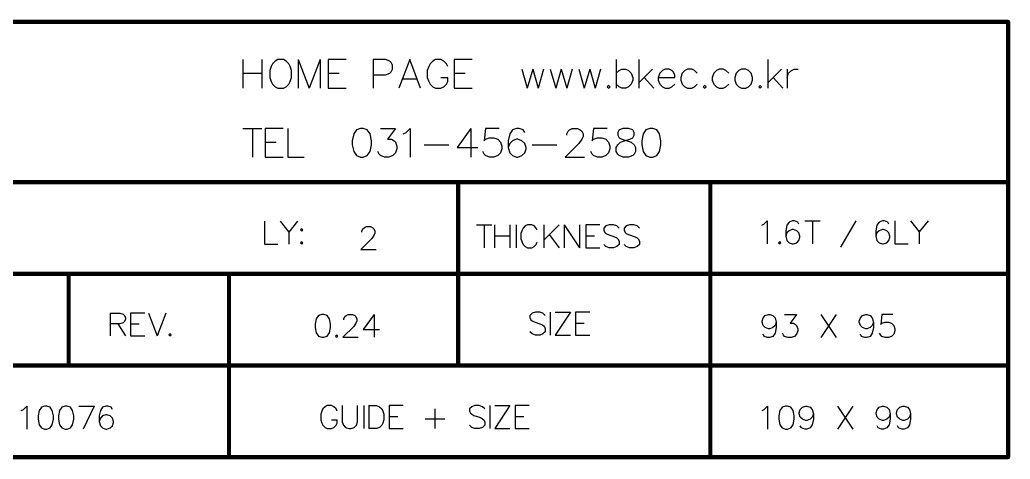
# Model space of a CAD drawing. Header units: millimetres. Extents: x 194 to 375, y 175 to 317.
# Drawn here: x 261.57 to 304.79, y 177.91 to 197.09 of the extents above; entities that cross this region are included whole.
import ezdxf

# ---------------------------------------------------------------- set-up
doc = ezdxf.new("R2010")
doc.units = ezdxf.units.MM
doc.layers.add('Mechanical20', color=56, linetype='Continuous')
doc.layers.add('MidLayer1', color=16, linetype='Continuous')

msp = doc.modelspace()

# ---------------------------------------------------------------- linework, layer by layer
at = {"layer": 'Mechanical20'}
for p, q in [((271.301, 195.35), (271.301, 194.1)), ((272.134, 195.35), (272.134, 194.1)), ((272.539, 195.052), (272.479, 194.874)), ((272.598, 195.171), (272.539, 195.052)), ((272.717, 195.29), (272.598, 195.171)), ((272.836, 195.35), (272.717, 195.29)), ((273.074, 195.35), (272.836, 195.35)), ((273.193, 195.29), (273.074, 195.35)), ((273.312, 195.171), (273.193, 195.29)), ((273.372, 195.052), (273.312, 195.171)), ((273.431, 194.874), (273.372, 195.052)), ((273.723, 195.35), (273.723, 194.1)), ((273.723, 195.35), (274.199, 194.1)), ((274.675, 195.35), (274.199, 194.1)), ((274.675, 195.35), (274.675, 194.1)), ((275.806, 195.35), (275.032, 195.35)), ((275.032, 195.35), (275.032, 194.1)), ((277.532, 195.35), (276.996, 195.35)), ((276.996, 195.35), (276.996, 194.1)), ((277.71, 195.29), (277.532, 195.35)), ((277.77, 195.231), (277.71, 195.29)), ((277.829, 195.112), (277.77, 195.231)), ((277.829, 194.933), (277.829, 195.112)), ((278.585, 195.35), (278.109, 194.1)), ((279.061, 194.1), (278.585, 195.35)), ((279.412, 195.052), (279.353, 194.874)), ((279.472, 195.171), (279.412, 195.052)), ((279.591, 195.29), (279.472, 195.171)), ((279.71, 195.35), (279.591, 195.29)), ((279.948, 195.35), (279.71, 195.35)), ((280.067, 195.29), (279.948, 195.35)), ((280.186, 195.171), (280.067, 195.29)), ((280.246, 195.052), (280.186, 195.171)), ((281.305, 195.35), (280.531, 195.35)), ((280.531, 195.35), (280.531, 194.1)), ((287.601, 195.35), (287.601, 194.1)), ((288.583, 195.35), (288.583, 194.1)), ((294.213, 195.35), (294.213, 194.1)), ((271.301, 194.755), (272.134, 194.755)), ((272.479, 194.874), (272.479, 194.576)), ((272.479, 194.576), (272.539, 194.398)), ((273.372, 194.398), (273.431, 194.576)), ((273.431, 194.576), (273.431, 194.874)), ((275.032, 194.755), (275.508, 194.755)), ((276.996, 194.695), (277.532, 194.695)), ((277.532, 194.695), (277.71, 194.755)), ((277.71, 194.755), (277.77, 194.814)), ((277.77, 194.814), (277.829, 194.933)), ((278.288, 194.517), (278.883, 194.517)), ((279.353, 194.874), (279.353, 194.576)), ((279.353, 194.576), (279.412, 194.398)), ((279.948, 194.576), (280.246, 194.576)), ((280.246, 194.398), (280.246, 194.576)), ((280.531, 194.755), (281.007, 194.755)), ((283.477, 194.933), (283.715, 194.1)), ((283.953, 194.933), (283.715, 194.1)), ((283.953, 194.933), (284.191, 194.1)), ((284.429, 194.933), (284.191, 194.1)), ((284.721, 194.933), (284.959, 194.1)), ((285.197, 194.933), (284.959, 194.1)), ((285.197, 194.933), (285.435, 194.1)), ((285.673, 194.933), (285.435, 194.1)), ((285.965, 194.933), (286.203, 194.1)), ((286.441, 194.933), (286.203, 194.1)), ((286.441, 194.933), (286.679, 194.1)), ((286.917, 194.933), (286.679, 194.1)), ((287.601, 194.755), (287.72, 194.874)), ((287.72, 194.874), (287.839, 194.933)), ((287.839, 194.933), (288.018, 194.933)), ((288.018, 194.933), (288.137, 194.874)), ((288.137, 194.874), (288.256, 194.755)), ((288.256, 194.755), (288.315, 194.576)), ((288.315, 194.576), (288.315, 194.457)), ((289.178, 194.933), (288.583, 194.338)), ((288.821, 194.576), (289.238, 194.1)), ((289.494, 194.755), (289.434, 194.576)), ((289.434, 194.576), (290.148, 194.576)), ((289.434, 194.576), (289.434, 194.457)), ((289.613, 194.874), (289.494, 194.755)), ((289.732, 194.933), (289.613, 194.874)), ((289.91, 194.933), (289.732, 194.933)), ((290.029, 194.874), (289.91, 194.933)), ((290.089, 194.814), (290.029, 194.874)), ((290.148, 194.695), (290.089, 194.814)), ((290.148, 194.576), (290.148, 194.695)), ((290.475, 194.755), (290.416, 194.576)), ((290.416, 194.576), (290.416, 194.457)), ((290.595, 194.874), (290.475, 194.755)), ((290.714, 194.933), (290.595, 194.874)), ((290.892, 194.933), (290.714, 194.933)), ((291.011, 194.874), (290.892, 194.933)), ((291.13, 194.755), (291.011, 194.874)), ((291.85, 194.755), (291.791, 194.576)), ((291.791, 194.576), (291.791, 194.457)), ((291.969, 194.874), (291.85, 194.755)), ((292.088, 194.933), (291.969, 194.874)), ((292.267, 194.933), (292.088, 194.933)), ((292.386, 194.874), (292.267, 194.933)), ((292.505, 194.755), (292.386, 194.874)), ((292.832, 194.755), (292.773, 194.576)), ((292.773, 194.576), (292.773, 194.457)), ((292.951, 194.874), (292.832, 194.755)), ((293.07, 194.933), (292.951, 194.874)), ((293.249, 194.933), (293.07, 194.933)), ((293.368, 194.874), (293.249, 194.933)), ((293.487, 194.755), (293.368, 194.874)), ((293.546, 194.576), (293.487, 194.755)), ((293.546, 194.457), (293.546, 194.576)), ((294.808, 194.933), (294.213, 194.338)), ((294.451, 194.576), (294.867, 194.1)), ((295.064, 194.933), (295.064, 194.1)), ((295.064, 194.576), (295.123, 194.755)), ((295.123, 194.755), (295.242, 194.874)), ((295.242, 194.874), (295.361, 194.933)), ((295.361, 194.933), (295.54, 194.933)), ((272.539, 194.398), (272.598, 194.279)), ((272.598, 194.279), (272.717, 194.16)), ((272.717, 194.16), (272.836, 194.1)), ((272.836, 194.1), (273.074, 194.1)), ((273.074, 194.1), (273.193, 194.16)), ((273.193, 194.16), (273.312, 194.279)), ((273.312, 194.279), (273.372, 194.398)), ((275.032, 194.1), (275.806, 194.1)), ((279.412, 194.398), (279.472, 194.279)), ((279.472, 194.279), (279.591, 194.16)), ((279.591, 194.16), (279.71, 194.1)), ((279.71, 194.1), (279.948, 194.1)), ((279.948, 194.1), (280.067, 194.16)), ((280.067, 194.16), (280.186, 194.279)), ((280.186, 194.279), (280.246, 194.398)), ((280.531, 194.1), (281.305, 194.1)), ((287.268, 194.219), (287.208, 194.16)), ((287.208, 194.16), (287.268, 194.1)), ((287.327, 194.16), (287.268, 194.219)), ((287.268, 194.1), (287.327, 194.16)), ((287.72, 194.16), (287.601, 194.279)), ((287.839, 194.1), (287.72, 194.16)), ((288.018, 194.1), (287.839, 194.1)), ((288.137, 194.16), (288.018, 194.1)), ((288.256, 194.279), (288.137, 194.16)), ((288.315, 194.457), (288.256, 194.279)), ((289.434, 194.457), (289.494, 194.279)), ((289.494, 194.279), (289.613, 194.16)), ((289.613, 194.16), (289.732, 194.1)), ((289.732, 194.1), (289.91, 194.1)), ((289.91, 194.1), (290.029, 194.16)), ((290.029, 194.16), (290.148, 194.279)), ((290.416, 194.457), (290.475, 194.279)), ((290.475, 194.279), (290.595, 194.16)), ((290.595, 194.16), (290.714, 194.1)), ((290.714, 194.1), (290.892, 194.1)), ((290.892, 194.1), (291.011, 194.16)), ((291.011, 194.16), (291.13, 194.279)), ((291.457, 194.219), (291.398, 194.16)), ((291.398, 194.16), (291.457, 194.1)), ((291.517, 194.16), (291.457, 194.219)), ((291.457, 194.1), (291.517, 194.16)), ((291.791, 194.457), (291.85, 194.279)), ((291.85, 194.279), (291.969, 194.16)), ((291.969, 194.16), (292.088, 194.1)), ((292.088, 194.1), (292.267, 194.1)), ((292.267, 194.1), (292.386, 194.16)), ((292.386, 194.16), (292.505, 194.279)), ((292.773, 194.457), (292.832, 194.279)), ((292.832, 194.279), (292.951, 194.16)), ((292.951, 194.16), (293.07, 194.1)), ((293.07, 194.1), (293.249, 194.1)), ((293.249, 194.1), (293.368, 194.16)), ((293.368, 194.16), (293.487, 194.279)), ((293.487, 194.279), (293.546, 194.457)), ((293.88, 194.219), (293.82, 194.16)), ((293.82, 194.16), (293.88, 194.1)), ((293.939, 194.16), (293.88, 194.219)), ((293.88, 194.1), (293.939, 194.16)), ((271.301, 192.35), (272.134, 192.35)), ((271.718, 192.35), (271.718, 191.1)), ((273.057, 192.35), (272.283, 192.35)), ((272.283, 192.35), (272.283, 191.1)), ((273.265, 192.35), (273.265, 191.1)), ((276.437, 192.35), (276.258, 192.29)), ((276.556, 192.35), (276.437, 192.35)), ((276.734, 192.29), (276.556, 192.35)), ((277.312, 192.35), (277.966, 192.35)), ((277.966, 192.35), (277.609, 191.874)), ((278.424, 192.171), (278.603, 192.35)), ((278.603, 192.35), (278.603, 191.1)), ((281.257, 192.35), (280.662, 191.517)), ((281.257, 192.35), (281.257, 191.1)), ((281.894, 192.35), (281.834, 191.814)), ((282.489, 192.35), (281.894, 192.35)), ((283.245, 192.35), (283.066, 192.29)), ((283.364, 192.35), (283.245, 192.35)), ((283.542, 192.29), (283.364, 192.35)), ((285.554, 192.29), (285.673, 192.35)), ((285.673, 192.35), (285.911, 192.35)), ((285.911, 192.35), (286.03, 192.29)), ((286.607, 192.35), (286.548, 191.814)), ((287.202, 192.35), (286.607, 192.35)), ((287.899, 192.35), (287.72, 192.29)), ((288.137, 192.35), (287.899, 192.35)), ((288.315, 192.29), (288.137, 192.35)), ((289.071, 192.35), (288.892, 192.29)), ((289.19, 192.35), (289.071, 192.35)), ((289.369, 192.29), (289.19, 192.35)), ((276.139, 192.112), (276.08, 191.814)), ((276.258, 192.29), (276.139, 192.112)), ((276.853, 192.112), (276.734, 192.29)), ((276.913, 191.814), (276.853, 192.112)), ((278.305, 192.112), (278.424, 192.171)), ((281.894, 191.874), (282.073, 191.933)), ((282.073, 191.933), (282.251, 191.933)), ((282.251, 191.933), (282.43, 191.874)), ((282.947, 192.112), (282.888, 191.814)), ((283.066, 192.29), (282.947, 192.112)), ((283.602, 192.171), (283.542, 192.29)), ((285.435, 192.112), (285.494, 192.231)), ((285.435, 192.052), (285.435, 192.112)), ((285.494, 192.231), (285.554, 192.29)), ((286.03, 192.29), (286.09, 192.231)), ((286.09, 192.231), (286.149, 192.112)), ((286.149, 191.993), (286.09, 191.874)), ((286.149, 192.112), (286.149, 191.993)), ((286.607, 191.874), (286.786, 191.933)), ((286.786, 191.933), (286.964, 191.933)), ((286.964, 191.933), (287.143, 191.874)), ((287.72, 192.29), (287.661, 192.171)), ((287.661, 192.171), (287.661, 192.052)), ((287.661, 192.052), (287.72, 191.933)), ((287.72, 191.933), (287.839, 191.874)), ((288.196, 191.874), (288.315, 191.933)), ((288.375, 192.171), (288.315, 192.29)), ((288.315, 191.933), (288.375, 192.052)), ((288.375, 192.052), (288.375, 192.171)), ((288.773, 192.112), (288.714, 191.814)), ((288.892, 192.29), (288.773, 192.112)), ((289.488, 192.112), (289.369, 192.29)), ((289.547, 191.814), (289.488, 192.112)), ((272.283, 191.755), (272.759, 191.755)), ((276.08, 191.814), (276.08, 191.636)), ((276.08, 191.636), (276.139, 191.338)), ((276.853, 191.338), (276.913, 191.636)), ((276.913, 191.636), (276.913, 191.814)), ((277.609, 191.874), (277.788, 191.874)), ((277.788, 191.874), (277.907, 191.814)), ((277.907, 191.814), (277.966, 191.755)), ((277.966, 191.755), (278.026, 191.576)), ((278.026, 191.576), (278.026, 191.457)), ((279.222, 191.636), (280.293, 191.636)), ((280.662, 191.517), (281.555, 191.517)), ((281.834, 191.814), (281.894, 191.874)), ((282.43, 191.874), (282.549, 191.755)), ((282.549, 191.755), (282.608, 191.576)), ((282.608, 191.576), (282.608, 191.457)), ((282.888, 191.814), (282.888, 191.517)), ((282.947, 191.695), (282.888, 191.517)), ((282.888, 191.517), (282.947, 191.279)), ((283.066, 191.814), (282.947, 191.695)), ((283.245, 191.874), (283.066, 191.814)), ((283.304, 191.874), (283.245, 191.874)), ((283.483, 191.814), (283.304, 191.874)), ((283.602, 191.695), (283.483, 191.814)), ((283.661, 191.517), (283.602, 191.695)), ((283.661, 191.457), (283.661, 191.517)), ((283.935, 191.636), (285.006, 191.636)), ((285.97, 191.695), (285.375, 191.1)), ((286.09, 191.874), (285.97, 191.695)), ((286.548, 191.814), (286.607, 191.874)), ((287.143, 191.874), (287.262, 191.755)), ((287.262, 191.755), (287.321, 191.576)), ((287.321, 191.576), (287.321, 191.457)), ((287.601, 191.517), (287.661, 191.636)), ((287.601, 191.338), (287.601, 191.517)), ((287.661, 191.636), (287.78, 191.755)), ((287.78, 191.755), (287.958, 191.814)), ((287.839, 191.874), (288.077, 191.814)), ((287.958, 191.814), (288.196, 191.874)), ((288.077, 191.814), (288.256, 191.755)), ((288.256, 191.755), (288.375, 191.636)), ((288.375, 191.636), (288.434, 191.517)), ((288.434, 191.517), (288.434, 191.338)), ((288.714, 191.814), (288.714, 191.636)), ((288.714, 191.636), (288.773, 191.338)), ((289.488, 191.338), (289.547, 191.636)), ((289.547, 191.636), (289.547, 191.814)), ((272.283, 191.1), (273.057, 191.1)), ((273.265, 191.1), (273.979, 191.1)), ((276.139, 191.338), (276.258, 191.16)), ((276.258, 191.16), (276.437, 191.1)), ((276.437, 191.1), (276.556, 191.1)), ((276.556, 191.1), (276.734, 191.16)), ((276.734, 191.16), (276.853, 191.338)), ((277.252, 191.219), (277.193, 191.338)), ((277.312, 191.16), (277.252, 191.219)), ((277.49, 191.1), (277.312, 191.16)), ((277.669, 191.1), (277.49, 191.1)), ((277.847, 191.16), (277.669, 191.1)), ((277.966, 191.279), (277.847, 191.16)), ((278.026, 191.457), (277.966, 191.279)), ((281.834, 191.219), (281.775, 191.338)), ((281.894, 191.16), (281.834, 191.219)), ((282.073, 191.1), (281.894, 191.16)), ((282.251, 191.1), (282.073, 191.1)), ((282.43, 191.16), (282.251, 191.1)), ((282.549, 191.279), (282.43, 191.16)), ((282.608, 191.457), (282.549, 191.279)), ((282.947, 191.279), (283.066, 191.16)), ((283.066, 191.16), (283.245, 191.1)), ((283.245, 191.1), (283.304, 191.1)), ((283.304, 191.1), (283.483, 191.16)), ((283.483, 191.16), (283.602, 191.279)), ((283.602, 191.279), (283.661, 191.457)), ((285.375, 191.1), (286.209, 191.1)), ((286.548, 191.219), (286.488, 191.338)), ((286.607, 191.16), (286.548, 191.219)), ((286.786, 191.1), (286.607, 191.16)), ((286.964, 191.1), (286.786, 191.1)), ((287.143, 191.16), (286.964, 191.1)), ((287.262, 191.279), (287.143, 191.16)), ((287.321, 191.457), (287.262, 191.279)), ((287.661, 191.219), (287.601, 191.338)), ((287.72, 191.16), (287.661, 191.219)), ((287.899, 191.1), (287.72, 191.16)), ((288.137, 191.1), (287.899, 191.1)), ((288.315, 191.16), (288.137, 191.1)), ((288.375, 191.219), (288.315, 191.16)), ((288.434, 191.338), (288.375, 191.219)), ((288.773, 191.338), (288.892, 191.16)), ((288.892, 191.16), (289.071, 191.1)), ((289.071, 191.1), (289.19, 191.1)), ((289.19, 191.1), (289.369, 191.16)), ((289.369, 191.16), (289.488, 191.338)), ((272.251, 188.3), (272.251, 187.3)), ((272.932, 188.3), (273.313, 187.824)), ((273.694, 188.3), (273.313, 187.824)), ((281.502, 188.142), (282.168, 188.142)), ((281.835, 188.142), (281.835, 187.142)), ((282.287, 188.142), (282.287, 187.142)), ((282.954, 188.142), (282.954, 187.142)), ((283.23, 188.142), (283.23, 187.142)), ((283.63, 188.094), (283.535, 187.999)), ((283.725, 188.142), (283.63, 188.094)), ((283.915, 188.142), (283.725, 188.142)), ((284.011, 188.094), (283.915, 188.142)), ((284.106, 187.999), (284.011, 188.094)), ((284.434, 188.142), (284.434, 187.142)), ((285.101, 188.142), (284.434, 187.475)), ((285.325, 188.142), (285.325, 187.142)), ((285.325, 188.142), (285.991, 187.142)), ((285.991, 188.142), (285.991, 187.142)), ((286.886, 188.142), (286.267, 188.142)), ((286.267, 188.142), (286.267, 187.142)), ((287.148, 188.094), (287.053, 187.999)), ((287.291, 188.142), (287.148, 188.094)), ((287.481, 188.142), (287.291, 188.142)), ((287.624, 188.094), (287.481, 188.142)), ((287.719, 187.999), (287.624, 188.094)), ((288.038, 188.094), (287.943, 187.999)), ((288.181, 188.142), (288.038, 188.094)), ((288.372, 188.142), (288.181, 188.142)), ((288.514, 188.094), (288.372, 188.142)), ((288.61, 187.999), (288.514, 188.094)), ((293.95, 188.12), (294.045, 188.168)), ((294.045, 188.168), (294.188, 188.311)), ((294.188, 188.311), (294.188, 187.311)), ((295.045, 188.12), (294.997, 187.882)), ((295.14, 188.263), (295.045, 188.12)), ((295.283, 188.311), (295.14, 188.263)), ((295.378, 188.311), (295.283, 188.311)), ((295.521, 188.263), (295.378, 188.311)), ((295.569, 188.168), (295.521, 188.263)), ((295.835, 188.311), (296.502, 188.311)), ((296.169, 188.311), (296.169, 187.311)), ((297.406, 187.168), (298.073, 188.311)), ((298.973, 188.12), (298.925, 187.882)), ((299.068, 188.263), (298.973, 188.12)), ((299.211, 188.311), (299.068, 188.263)), ((299.306, 188.311), (299.211, 188.311)), ((299.449, 188.263), (299.306, 188.311)), ((299.496, 188.168), (299.449, 188.263)), ((299.763, 188.311), (299.763, 187.311)), ((300.444, 188.311), (300.825, 187.835)), ((301.206, 188.311), (300.825, 187.835)), ((273.313, 187.824), (273.313, 187.3)), ((273.87, 187.967), (273.822, 187.919)), ((273.822, 187.919), (273.87, 187.871)), ((273.917, 187.919), (273.87, 187.967)), ((273.87, 187.871), (273.917, 187.919)), ((282.287, 187.666), (282.954, 187.666)), ((283.487, 187.904), (283.439, 187.761)), ((283.439, 187.761), (283.439, 187.523)), ((283.535, 187.999), (283.487, 187.904)), ((284.154, 187.904), (284.106, 187.999)), ((284.672, 187.713), (285.101, 187.142)), ((286.267, 187.666), (286.648, 187.666)), ((287.053, 187.999), (287.053, 187.904)), ((287.053, 187.904), (287.1, 187.809)), ((287.1, 187.809), (287.148, 187.761)), ((287.148, 187.761), (287.243, 187.713)), ((287.243, 187.713), (287.529, 187.618)), ((287.529, 187.618), (287.624, 187.57)), ((287.943, 187.999), (287.943, 187.904)), ((287.943, 187.904), (287.991, 187.809)), ((287.991, 187.809), (288.038, 187.761)), ((288.038, 187.761), (288.134, 187.713)), ((288.134, 187.713), (288.419, 187.618)), ((288.419, 187.618), (288.514, 187.57)), ((294.997, 187.882), (294.997, 187.644)), ((295.045, 187.787), (294.997, 187.644)), ((294.997, 187.644), (295.045, 187.454)), ((295.14, 187.882), (295.045, 187.787)), ((295.283, 187.93), (295.14, 187.882)), ((295.331, 187.93), (295.283, 187.93)), ((295.473, 187.882), (295.331, 187.93)), ((295.569, 187.787), (295.473, 187.882)), ((295.616, 187.644), (295.569, 187.787)), ((295.569, 187.454), (295.616, 187.597)), ((295.616, 187.597), (295.616, 187.644)), ((298.925, 187.882), (298.925, 187.644)), ((298.973, 187.787), (298.925, 187.644)), ((298.925, 187.644), (298.973, 187.454)), ((299.068, 187.882), (298.973, 187.787)), ((299.211, 187.93), (299.068, 187.882)), ((299.258, 187.93), (299.211, 187.93)), ((299.401, 187.882), (299.258, 187.93)), ((299.496, 187.787), (299.401, 187.882)), ((299.544, 187.644), (299.496, 187.787)), ((299.496, 187.454), (299.544, 187.597)), ((299.544, 187.597), (299.544, 187.644)), ((300.825, 187.835), (300.825, 187.311)), ((272.251, 187.3), (272.822, 187.3)), ((273.87, 187.395), (273.822, 187.348)), ((273.822, 187.348), (273.87, 187.3)), ((273.917, 187.348), (273.87, 187.395)), ((273.87, 187.3), (273.917, 187.348)), ((283.439, 187.523), (283.487, 187.38)), ((283.487, 187.38), (283.535, 187.285)), ((283.535, 187.285), (283.63, 187.19)), ((283.63, 187.19), (283.725, 187.142)), ((283.915, 187.142), (284.011, 187.19)), ((284.011, 187.19), (284.106, 187.285)), ((284.106, 187.285), (284.154, 187.38)), ((287.148, 187.19), (287.053, 187.285)), ((287.291, 187.142), (287.148, 187.19)), ((287.624, 187.19), (287.481, 187.142)), ((287.624, 187.57), (287.672, 187.523)), ((287.719, 187.285), (287.624, 187.19)), ((287.672, 187.523), (287.719, 187.428)), ((287.719, 187.428), (287.719, 187.285)), ((288.038, 187.19), (287.943, 187.285)), ((288.181, 187.142), (288.038, 187.19)), ((288.514, 187.19), (288.372, 187.142)), ((288.514, 187.57), (288.562, 187.523)), ((288.61, 187.285), (288.514, 187.19)), ((288.562, 187.523), (288.61, 187.428)), ((288.61, 187.428), (288.61, 187.285)), ((294.731, 187.406), (294.683, 187.359)), ((294.683, 187.359), (294.731, 187.311)), ((294.778, 187.359), (294.731, 187.406)), ((294.731, 187.311), (294.778, 187.359)), ((295.045, 187.454), (295.14, 187.359)), ((295.14, 187.359), (295.283, 187.311)), ((295.283, 187.311), (295.331, 187.311)), ((295.331, 187.311), (295.473, 187.359)), ((295.473, 187.359), (295.569, 187.454)), ((298.973, 187.454), (299.068, 187.359)), ((299.068, 187.359), (299.211, 187.311)), ((299.211, 187.311), (299.258, 187.311)), ((299.258, 187.311), (299.401, 187.359)), ((299.401, 187.359), (299.496, 187.454)), ((299.763, 187.311), (300.334, 187.311)), ((283.725, 187.142), (283.915, 187.142)), ((286.267, 187.142), (286.886, 187.142)), ((287.481, 187.142), (287.291, 187.142)), ((288.372, 187.142), (288.181, 187.142)), ((265.509, 184.29), (265.509, 183.291)), ((265.509, 184.29), (265.938, 184.29)), ((265.938, 184.29), (266.081, 184.243)), ((266.081, 184.243), (266.128, 184.195)), ((266.128, 184.195), (266.176, 184.1)), ((267.019, 184.29), (266.4, 184.29)), ((266.4, 184.29), (266.4, 183.291)), ((267.185, 184.29), (267.566, 183.291)), ((267.947, 184.29), (267.566, 183.291)), ((274.603, 184.184), (274.508, 184.041)), ((274.746, 184.232), (274.603, 184.184)), ((274.841, 184.232), (274.746, 184.232)), ((274.984, 184.184), (274.841, 184.232)), ((275.079, 184.041), (274.984, 184.184)), ((275.712, 184.041), (275.76, 184.136)), ((275.76, 184.136), (275.807, 184.184)), ((275.807, 184.184), (275.903, 184.232)), ((275.903, 184.232), (276.093, 184.232)), ((276.093, 184.232), (276.188, 184.184)), ((276.188, 184.184), (276.236, 184.136)), ((276.236, 184.136), (276.283, 184.041)), ((277.031, 184.232), (276.555, 183.565)), ((277.031, 184.232), (277.031, 183.232)), ((283.925, 184.284), (283.83, 184.188)), ((283.83, 184.188), (283.83, 184.093)), ((284.068, 184.331), (283.925, 184.284)), ((284.259, 184.331), (284.068, 184.331)), ((284.401, 184.284), (284.259, 184.331)), ((284.497, 184.188), (284.401, 184.284)), ((284.72, 184.331), (284.72, 183.331)), ((285.596, 184.331), (284.93, 183.331)), ((284.93, 184.331), (285.596, 184.331)), ((286.439, 184.331), (285.82, 184.331)), ((285.82, 184.331), (285.82, 183.331)), ((294.009, 184.082), (294.104, 184.177)), ((294.104, 184.177), (294.247, 184.225)), ((294.247, 184.225), (294.294, 184.225)), ((294.294, 184.225), (294.437, 184.177)), ((294.437, 184.177), (294.532, 184.082)), ((294.947, 184.225), (295.47, 184.225)), ((295.47, 184.225), (295.185, 183.844)), ((296.527, 184.225), (297.194, 183.225)), ((297.194, 184.225), (296.527, 183.225)), ((298.251, 184.082), (298.346, 184.177)), ((298.346, 184.177), (298.489, 184.225)), ((298.489, 184.225), (298.536, 184.225)), ((298.536, 184.225), (298.679, 184.177)), ((298.679, 184.177), (298.774, 184.082)), ((299.188, 184.225), (299.141, 183.796)), ((299.665, 184.225), (299.188, 184.225)), ((265.938, 183.814), (265.509, 183.814)), ((265.843, 183.814), (266.176, 183.291)), ((266.081, 183.862), (265.938, 183.814)), ((266.128, 183.91), (266.081, 183.862)), ((266.176, 184.005), (266.128, 183.91)), ((266.176, 184.1), (266.176, 184.005)), ((266.4, 183.814), (266.78, 183.814)), ((274.508, 184.041), (274.46, 183.803)), ((274.46, 183.803), (274.46, 183.66)), ((275.127, 183.803), (275.079, 184.041)), ((275.127, 183.66), (275.127, 183.803)), ((276.141, 183.708), (275.665, 183.232)), ((275.712, 183.994), (275.712, 184.041)), ((276.236, 183.851), (276.141, 183.708)), ((276.283, 183.946), (276.236, 183.851)), ((276.283, 184.041), (276.283, 183.946)), ((283.83, 184.093), (283.878, 183.998)), ((283.878, 183.998), (283.925, 183.95)), ((283.925, 183.95), (284.021, 183.903)), ((284.021, 183.903), (284.306, 183.808)), ((284.306, 183.808), (284.401, 183.76)), ((284.401, 183.76), (284.449, 183.712)), ((284.449, 183.712), (284.497, 183.617)), ((285.82, 183.855), (286.201, 183.855)), ((293.961, 183.939), (294.009, 184.082)), ((293.961, 183.892), (293.961, 183.939)), ((294.009, 183.749), (293.961, 183.892)), ((294.104, 183.654), (294.009, 183.749)), ((294.532, 183.749), (294.437, 183.654)), ((294.532, 184.082), (294.58, 183.892)), ((294.58, 183.892), (294.532, 183.749)), ((294.58, 183.892), (294.58, 183.654)), ((295.185, 183.844), (295.327, 183.844)), ((295.327, 183.844), (295.423, 183.796)), ((295.423, 183.796), (295.47, 183.749)), ((295.47, 183.749), (295.518, 183.606)), ((298.203, 183.939), (298.251, 184.082)), ((298.203, 183.892), (298.203, 183.939)), ((298.251, 183.749), (298.203, 183.892)), ((298.346, 183.654), (298.251, 183.749)), ((298.774, 183.749), (298.679, 183.654)), ((298.774, 184.082), (298.822, 183.892)), ((298.822, 183.892), (298.774, 183.749)), ((298.822, 183.892), (298.822, 183.654)), ((299.141, 183.796), (299.188, 183.844)), ((299.188, 183.844), (299.331, 183.892)), ((299.331, 183.892), (299.474, 183.892)), ((299.474, 183.892), (299.617, 183.844)), ((299.617, 183.844), (299.712, 183.749)), ((299.712, 183.749), (299.76, 183.606)), ((266.4, 183.291), (267.019, 183.291)), ((268.123, 183.386), (268.075, 183.338)), ((268.075, 183.338), (268.123, 183.291)), ((268.171, 183.338), (268.123, 183.386)), ((268.123, 183.291), (268.171, 183.338)), ((274.46, 183.66), (274.508, 183.422)), ((274.508, 183.422), (274.603, 183.28)), ((274.603, 183.28), (274.746, 183.232)), ((274.841, 183.232), (274.984, 183.28)), ((274.984, 183.28), (275.079, 183.422)), ((275.079, 183.422), (275.127, 183.66)), ((275.398, 183.327), (275.35, 183.28)), ((275.35, 183.28), (275.398, 183.232)), ((275.446, 183.28), (275.398, 183.327)), ((275.398, 183.232), (275.446, 183.28)), ((276.555, 183.565), (277.269, 183.565)), ((283.925, 183.379), (283.83, 183.474)), ((284.068, 183.331), (283.925, 183.379)), ((284.259, 183.331), (284.068, 183.331)), ((284.401, 183.379), (284.259, 183.331)), ((284.497, 183.474), (284.401, 183.379)), ((284.497, 183.617), (284.497, 183.474)), ((284.93, 183.331), (285.596, 183.331)), ((285.82, 183.331), (286.439, 183.331)), ((294.056, 183.273), (294.009, 183.368)), ((294.199, 183.225), (294.056, 183.273)), ((294.247, 183.606), (294.104, 183.654)), ((294.294, 183.606), (294.247, 183.606)), ((294.437, 183.654), (294.294, 183.606)), ((294.437, 183.273), (294.294, 183.225)), ((294.532, 183.415), (294.437, 183.273)), ((294.58, 183.654), (294.532, 183.415)), ((294.899, 183.32), (294.851, 183.415)), ((294.947, 183.273), (294.899, 183.32)), ((295.089, 183.225), (294.947, 183.273)), ((295.375, 183.273), (295.232, 183.225)), ((295.47, 183.368), (295.375, 183.273)), ((295.518, 183.511), (295.47, 183.368)), ((295.518, 183.606), (295.518, 183.511)), ((298.298, 183.273), (298.251, 183.368)), ((298.441, 183.225), (298.298, 183.273)), ((298.489, 183.606), (298.346, 183.654)), ((298.536, 183.606), (298.489, 183.606)), ((298.679, 183.654), (298.536, 183.606)), ((298.679, 183.273), (298.536, 183.225)), ((298.774, 183.415), (298.679, 183.273)), ((298.822, 183.654), (298.774, 183.415)), ((299.141, 183.32), (299.093, 183.415)), ((299.188, 183.273), (299.141, 183.32)), ((299.331, 183.225), (299.188, 183.273)), ((299.617, 183.273), (299.474, 183.225)), ((299.712, 183.368), (299.617, 183.273)), ((299.76, 183.511), (299.712, 183.368)), ((299.76, 183.606), (299.76, 183.511)), ((274.746, 183.232), (274.841, 183.232)), ((275.665, 183.232), (276.331, 183.232)), ((294.294, 183.225), (294.199, 183.225)), ((295.232, 183.225), (295.089, 183.225)), ((298.536, 183.225), (298.441, 183.225)), ((299.474, 183.225), (299.331, 183.225)), ((274.987, 180.25), (274.891, 180.202)), ((275.177, 180.25), (274.987, 180.25)), ((275.272, 180.202), (275.177, 180.25)), ((275.644, 180.25), (275.644, 179.536)), ((276.31, 179.536), (276.31, 180.25)), ((276.586, 180.25), (276.586, 179.25)), ((276.796, 180.25), (276.796, 179.25)), ((276.796, 180.25), (277.129, 180.25)), ((277.129, 180.25), (277.272, 180.202)), ((278.305, 180.25), (277.686, 180.25)), ((277.686, 180.25), (277.686, 179.25)), ((281.433, 180.25), (281.29, 180.202)), ((281.623, 180.25), (281.433, 180.25)), ((281.766, 180.202), (281.623, 180.25)), ((282.085, 180.25), (282.085, 179.25)), ((282.961, 180.25), (282.295, 179.25)), ((282.295, 180.25), (282.961, 180.25)), ((283.804, 180.25), (283.185, 180.25)), ((283.185, 180.25), (283.185, 179.25)), ((261.632, 180.034), (261.727, 180.082)), ((261.727, 180.082), (261.87, 180.225)), ((261.87, 180.225), (261.87, 179.225)), ((262.413, 180.034), (262.365, 179.796)), ((262.508, 180.177), (262.413, 180.034)), ((262.651, 180.225), (262.508, 180.177)), ((262.746, 180.225), (262.651, 180.225)), ((262.889, 180.177), (262.746, 180.225)), ((262.984, 180.034), (262.889, 180.177)), ((263.032, 179.796), (262.984, 180.034)), ((263.303, 180.034), (263.255, 179.796)), ((263.398, 180.177), (263.303, 180.034)), ((263.541, 180.225), (263.398, 180.177)), ((263.636, 180.225), (263.541, 180.225)), ((263.779, 180.177), (263.636, 180.225)), ((263.874, 180.034), (263.779, 180.177)), ((263.922, 179.796), (263.874, 180.034)), ((264.146, 180.225), (264.812, 180.225)), ((264.812, 180.225), (264.336, 179.225)), ((265.083, 180.034), (265.036, 179.796)), ((265.179, 180.177), (265.083, 180.034)), ((265.322, 180.225), (265.179, 180.177)), ((265.322, 179.844), (265.179, 179.796)), ((265.417, 180.225), (265.322, 180.225)), ((265.369, 179.844), (265.322, 179.844)), ((265.512, 179.796), (265.369, 179.844)), ((265.56, 180.177), (265.417, 180.225)), ((265.607, 180.082), (265.56, 180.177)), ((274.749, 180.012), (274.701, 179.869)), ((274.701, 179.869), (274.701, 179.631)), ((274.796, 180.107), (274.749, 180.012)), ((274.891, 180.202), (274.796, 180.107)), ((275.368, 180.107), (275.272, 180.202)), ((275.415, 180.012), (275.368, 180.107)), ((277.272, 180.202), (277.367, 180.107)), ((277.367, 180.107), (277.415, 180.012)), ((277.415, 180.012), (277.462, 179.869)), ((277.462, 179.869), (277.462, 179.631)), ((279.686, 180.107), (279.686, 179.25)), ((281.29, 180.202), (281.195, 180.107)), ((281.195, 180.107), (281.195, 180.012)), ((281.195, 180.012), (281.242, 179.917)), ((281.242, 179.917), (281.29, 179.869)), ((281.29, 179.869), (281.385, 179.821)), ((281.385, 179.821), (281.671, 179.726)), ((281.861, 180.107), (281.766, 180.202)), ((293.961, 180.034), (294.056, 180.082)), ((294.056, 180.082), (294.199, 180.225)), ((294.199, 180.225), (294.199, 179.225)), ((294.742, 180.034), (294.694, 179.796)), ((294.837, 180.177), (294.742, 180.034)), ((294.98, 180.225), (294.837, 180.177)), ((295.075, 180.225), (294.98, 180.225)), ((295.218, 180.177), (295.075, 180.225)), ((295.313, 180.034), (295.218, 180.177)), ((295.361, 179.796), (295.313, 180.034)), ((295.584, 179.939), (295.632, 180.082)), ((295.584, 179.892), (295.584, 179.939)), ((295.632, 179.749), (295.584, 179.892)), ((295.632, 180.082), (295.727, 180.177)), ((295.727, 180.177), (295.87, 180.225)), ((295.87, 180.225), (295.918, 180.225)), ((295.918, 180.225), (296.061, 180.177)), ((296.061, 180.177), (296.156, 180.082)), ((296.156, 180.082), (296.203, 179.892)), ((296.203, 179.892), (296.156, 179.749)), ((296.203, 179.892), (296.203, 179.654)), ((297.26, 180.225), (297.927, 179.225)), ((297.927, 180.225), (297.26, 179.225)), ((298.936, 179.939), (298.984, 180.082)), ((298.936, 179.892), (298.936, 179.939)), ((298.984, 179.749), (298.936, 179.892)), ((298.984, 180.082), (299.079, 180.177)), ((299.079, 180.177), (299.222, 180.225)), ((299.222, 180.225), (299.269, 180.225)), ((299.269, 180.225), (299.412, 180.177)), ((299.412, 180.177), (299.507, 180.082)), ((299.507, 180.082), (299.555, 179.892)), ((299.555, 179.892), (299.507, 179.749)), ((299.555, 179.892), (299.555, 179.654)), ((299.826, 179.939), (299.874, 180.082)), ((299.826, 179.892), (299.826, 179.939)), ((299.874, 179.749), (299.826, 179.892)), ((299.874, 180.082), (299.969, 180.177)), ((299.969, 180.177), (300.112, 180.225)), ((300.112, 180.225), (300.16, 180.225)), ((300.16, 180.225), (300.303, 180.177)), ((300.303, 180.177), (300.398, 180.082)), ((300.398, 180.082), (300.445, 179.892)), ((300.445, 179.892), (300.398, 179.749)), ((300.445, 179.892), (300.445, 179.654)), ((262.365, 179.796), (262.365, 179.654)), ((262.365, 179.654), (262.413, 179.415)), ((262.413, 179.415), (262.508, 179.273)), ((262.889, 179.273), (262.984, 179.415)), ((262.984, 179.415), (263.032, 179.654)), ((263.032, 179.654), (263.032, 179.796)), ((263.255, 179.796), (263.255, 179.654)), ((263.255, 179.654), (263.303, 179.415)), ((263.303, 179.415), (263.398, 179.273)), ((263.779, 179.273), (263.874, 179.415)), ((263.874, 179.415), (263.922, 179.654)), ((263.922, 179.654), (263.922, 179.796)), ((265.036, 179.796), (265.036, 179.558)), ((265.083, 179.701), (265.036, 179.558)), ((265.036, 179.558), (265.083, 179.368)), ((265.179, 179.796), (265.083, 179.701)), ((265.607, 179.701), (265.512, 179.796)), ((265.655, 179.558), (265.607, 179.701)), ((265.607, 179.368), (265.655, 179.511)), ((265.655, 179.511), (265.655, 179.558)), ((274.701, 179.631), (274.749, 179.488)), ((274.749, 179.488), (274.796, 179.393)), ((274.796, 179.393), (274.891, 179.298)), ((275.177, 179.631), (275.415, 179.631)), ((275.272, 179.298), (275.368, 179.393)), ((275.368, 179.393), (275.415, 179.488)), ((275.415, 179.488), (275.415, 179.631)), ((275.644, 179.536), (275.691, 179.393)), ((275.691, 179.393), (275.786, 179.298)), ((276.167, 179.298), (276.263, 179.393)), ((276.263, 179.393), (276.31, 179.536)), ((277.367, 179.393), (277.272, 179.298)), ((277.415, 179.488), (277.367, 179.393)), ((277.462, 179.631), (277.415, 179.488)), ((277.686, 179.774), (278.067, 179.774)), ((279.257, 179.679), (280.114, 179.679)), ((281.29, 179.298), (281.195, 179.393)), ((281.671, 179.726), (281.766, 179.679)), ((281.766, 179.679), (281.814, 179.631)), ((281.861, 179.393), (281.766, 179.298)), ((281.814, 179.631), (281.861, 179.536)), ((281.861, 179.536), (281.861, 179.393)), ((283.185, 179.774), (283.566, 179.774)), ((294.694, 179.796), (294.694, 179.654)), ((294.694, 179.654), (294.742, 179.415)), ((294.742, 179.415), (294.837, 179.273)), ((295.218, 179.273), (295.313, 179.415)), ((295.313, 179.415), (295.361, 179.654)), ((295.361, 179.654), (295.361, 179.796)), ((295.727, 179.654), (295.632, 179.749)), ((295.87, 179.606), (295.727, 179.654)), ((295.918, 179.606), (295.87, 179.606)), ((296.061, 179.654), (295.918, 179.606)), ((296.156, 179.749), (296.061, 179.654)), ((296.156, 179.415), (296.061, 179.273)), ((296.203, 179.654), (296.156, 179.415)), ((299.079, 179.654), (298.984, 179.749)), ((299.222, 179.606), (299.079, 179.654)), ((299.269, 179.606), (299.222, 179.606)), ((299.412, 179.654), (299.269, 179.606)), ((299.507, 179.749), (299.412, 179.654)), ((299.507, 179.415), (299.412, 179.273)), ((299.555, 179.654), (299.507, 179.415)), ((299.969, 179.654), (299.874, 179.749)), ((300.112, 179.606), (299.969, 179.654)), ((300.16, 179.606), (300.112, 179.606)), ((300.303, 179.654), (300.16, 179.606)), ((300.398, 179.749), (300.303, 179.654)), ((300.398, 179.415), (300.303, 179.273)), ((300.445, 179.654), (300.398, 179.415)), ((262.508, 179.273), (262.651, 179.225)), ((262.651, 179.225), (262.746, 179.225)), ((262.746, 179.225), (262.889, 179.273)), ((263.398, 179.273), (263.541, 179.225)), ((263.541, 179.225), (263.636, 179.225)), ((263.636, 179.225), (263.779, 179.273)), ((265.083, 179.368), (265.179, 179.273)), ((265.179, 179.273), (265.322, 179.225)), ((265.322, 179.225), (265.369, 179.225)), ((265.369, 179.225), (265.512, 179.273)), ((265.512, 179.273), (265.607, 179.368)), ((274.891, 179.298), (274.987, 179.25)), ((274.987, 179.25), (275.177, 179.25)), ((275.177, 179.25), (275.272, 179.298)), ((275.786, 179.298), (275.929, 179.25)), ((275.929, 179.25), (276.025, 179.25)), ((276.025, 179.25), (276.167, 179.298)), ((277.129, 179.25), (276.796, 179.25)), ((277.272, 179.298), (277.129, 179.25)), ((277.686, 179.25), (278.305, 179.25)), ((281.433, 179.25), (281.29, 179.298)), ((281.623, 179.25), (281.433, 179.25)), ((281.766, 179.298), (281.623, 179.25)), ((282.295, 179.25), (282.961, 179.25)), ((283.185, 179.25), (283.804, 179.25)), ((294.837, 179.273), (294.98, 179.225)), ((294.98, 179.225), (295.075, 179.225)), ((295.075, 179.225), (295.218, 179.273)), ((295.68, 179.273), (295.632, 179.368)), ((295.823, 179.225), (295.68, 179.273)), ((295.918, 179.225), (295.823, 179.225)), ((296.061, 179.273), (295.918, 179.225)), ((299.031, 179.273), (298.984, 179.368)), ((299.174, 179.225), (299.031, 179.273)), ((299.269, 179.225), (299.174, 179.225)), ((299.412, 179.273), (299.269, 179.225)), ((299.922, 179.273), (299.874, 179.368)), ((300.064, 179.225), (299.922, 179.273)), ((300.16, 179.225), (300.064, 179.225)), ((300.303, 179.273), (300.16, 179.225))]:
    msp.add_line(p, q, dxfattribs=at)
at = {"layer": 'Mechanical20', "const_width": 0.18}
for points in [[(193.701, 197), (304.701, 197)], [(304.701, 178), (304.701, 197)], [(193.701, 190), (304.701, 190)], [(280.701, 190), (280.701, 182)], [(291.701, 182), (291.701, 190)], [(193.701, 186), (304.701, 186)], [(263.701, 182), (263.701, 186)], [(270.701, 182), (270.701, 186)], [(193.701, 182), (304.701, 182)], [(270.701, 178), (270.701, 182)], [(291.701, 178), (291.701, 182)], [(304.701, 178), (304.701, 182)], [(193.701, 178), (304.701, 178)]]:
    msp.add_lwpolyline(points, dxfattribs=at)
at = {"layer": 'Mechanical20', "const_width": 0.09}
for points in [[(304.656, 197, 1), (304.746, 197, 1)], [(304.656, 197, 1), (304.746, 197, 1)], [(280.656, 190, 1), (280.746, 190, 1)], [(291.656, 190, 1), (291.746, 190, 1)], [(304.656, 190, 1), (304.746, 190, 1)], [(263.656, 186, 1), (263.746, 186, 1)], [(270.656, 186, 1), (270.746, 186, 1)], [(304.656, 186, 1), (304.746, 186, 1)], [(263.656, 182, 1), (263.746, 182, 1)], [(270.656, 182, 1), (270.746, 182, 1)], [(270.656, 182, 1), (270.746, 182, 1)], [(280.656, 182, 1), (280.746, 182, 1)], [(291.656, 182, 1), (291.746, 182, 1)], [(291.656, 182, 1), (291.746, 182, 1)], [(304.656, 182, 1), (304.746, 182, 1)], [(304.656, 182, 1), (304.746, 182, 1)], [(270.656, 178, 1), (270.746, 178, 1)], [(291.656, 178, 1), (291.746, 178, 1)], [(304.656, 178, 1), (304.746, 178, 1)], [(304.656, 178, 1), (304.746, 178, 1)], [(304.656, 178, 1), (304.746, 178, 1)]]:
    msp.add_lwpolyline(points, format="xyb", close=True, dxfattribs=at)
at = {"layer": 'MidLayer1'}
for p, q in [((276.593, 188.013), (276.688, 188.061)), ((276.688, 188.061), (276.878, 188.061)), ((276.878, 188.061), (276.974, 188.013)), ((276.498, 187.87), (276.545, 187.966)), ((276.498, 187.823), (276.498, 187.87)), ((276.545, 187.966), (276.593, 188.013)), ((277.021, 187.68), (276.926, 187.537)), ((276.974, 188.013), (277.021, 187.966)), ((277.021, 187.966), (277.069, 187.87)), ((277.069, 187.775), (277.021, 187.68)), ((277.069, 187.87), (277.069, 187.775)), ((276.926, 187.537), (276.45, 187.061)), ((276.45, 187.061), (277.117, 187.061))]:
    msp.add_line(p, q, dxfattribs=at)

doc.saveas('drawing.dxf')
